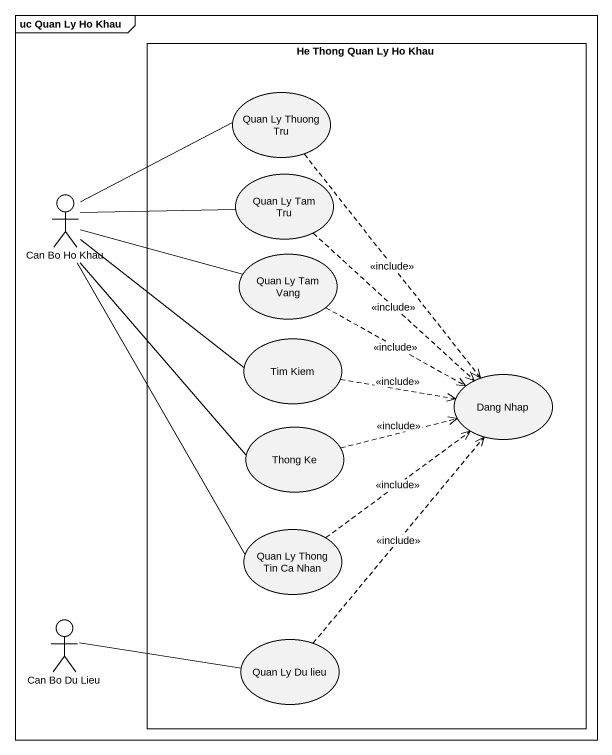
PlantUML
@startuml
mainframe uc Quan Ly Ho Khau
rectangle "He Thong Quan Ly Ho Khau" as He_Thong_Quan_Ly_Ho_Khau {
  usecase "Quan Ly Thuong Tru" as Quan_Ly_Thuong_Tru
  usecase "Quan Ly Tam Tru" as Quan_Ly_Tam_Tru
  usecase "Quan Ly Tam Vang" as Quan_Ly_Tam_Vang
  usecase "Tim Kiem" as Tim_Kiem
  usecase "Dang Nhap" as Dang_Nhap
  usecase "Thong Ke" as Thong_Ke
  usecase "Quan Ly Thong Tin Ca Nhan" as Quan_Ly_Thong_Tin_Ca_Nhan
  usecase "Quan Ly Du lieu" as Quan_Ly_Du_lieu
}
actor "Can Bo Ho Khau" as Can_Bo_Ho_Khau
actor "Can Bo Du Lieu" as Can_Bo_Du_Lieu
Quan_Ly_Thuong_Tru ..> Dang_Nhap : <<include>>
Quan_Ly_Tam_Tru ..> Dang_Nhap : <<include>>
Can_Bo_Ho_Khau -right- Quan_Ly_Thuong_Tru
Can_Bo_Ho_Khau -right- Quan_Ly_Tam_Tru
Can_Bo_Ho_Khau -right- Quan_Ly_Tam_Vang
Can_Bo_Ho_Khau -right- Tim_Kiem
Can_Bo_Ho_Khau -- Thong_Ke
Can_Bo_Ho_Khau -- Quan_Ly_Thong_Tin_Ca_Nhan
Quan_Ly_Tam_Vang .right.> Dang_Nhap : <<include>>
Tim_Kiem .right.> Dang_Nhap : <<include>>
Thong_Ke .right.> Dang_Nhap : <<include>>
Quan_Ly_Thong_Tin_Ca_Nhan .up.> Dang_Nhap : <<include>>
Can_Bo_Du_Lieu -right- Quan_Ly_Du_lieu
Quan_Ly_Du_lieu .up.> Dang_Nhap : <<include>>
@enduml
